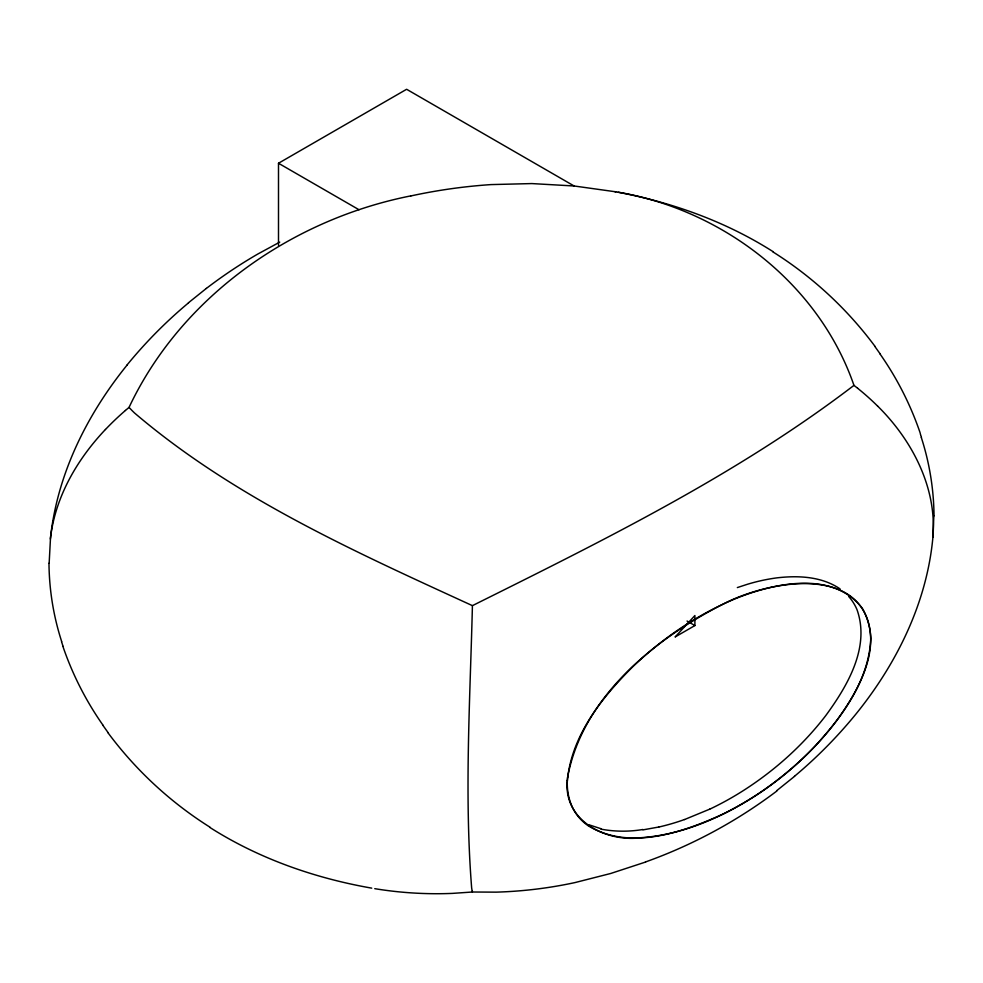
<?xml version="1.0" encoding="UTF-8"?>
<svg xmlns="http://www.w3.org/2000/svg" width="983" height="983" viewBox="0 0 983 983"><rect width="100%" height="100%" fill="white"/><g stroke="black" fill="none" stroke-linecap="round" stroke-linejoin="round"><path stroke-width="1.47" d="M49.15 563.308L50.538 537.271M933.85 515.829L932.892 537.345M614.78 191.636C720.994 208.531 818.483 282.526 853.957 385.373C736.943 474.789 603.709 540.22 472.418 605.651C470.12 699.626 464.234 793.994 471.643 887.846A59.054 59.054 0 0 0 472.221 891.163M50.366 539.028C56.953 474.703 86.873 414.679 127.212 364.902M50.6 536.988C55.699 496.145 77.473 459 105.439 429.485M125.406 410.464L129.043 407.404C181.376 296.399 291.791 219.442 410.869 195.875M675.395 636.701L694.895 615.542L694.895 625.557L675.149 636.959M188.466 302.764L206.356 288.412M794.534 776.373L776.644 790.737M278.496 245.258L278.496 163.252L406.618 89.281L574.109 185.984L615.936 191.832M279.737 242.137L257.853 254.007A479.557 479.557 0 0 0 206.369 288.424M709.677 809.181L684.5 819.564M645.548 862.054L610.664 873.494L575.055 882.562A433.171 433.171 0 0 1 496.108 892.146L472.418 892.011L452.45 893.387A381.576 381.576 0 0 1 374.769 888.669M737.336 587.576L747.363 584.295A185.775 185.775 0 0 1 776.545 577.906C798.012 575.35 821.628 576.345 840.06 588.903M658.819 827.01L642.993 829.873M574.109 185.984L531.803 183.575L491.021 184.595A551.34 551.34 0 0 0 410.882 195.936M371.734 888.14C314.769 878.163 258.996 858.687 210.055 827.563M618.307 192.287C672.802 202.596 726.032 221.74 772.945 251.574M601.08 828.743L588.817 824.749M472.418 605.651C354.814 551.635 233.77 497.619 134.511 412.971A160.18 160.18 0 0 1 132.017 410.525L129.043 407.404M278.496 163.252L359.004 209.735M687.056 621.035L694.895 625.557M853.957 385.373L857.594 388.211M877.561 406.016C912.273 440.212 937.389 488.318 932.83 538.082C926.686 603.144 896.557 663.943 855.788 714.236A460.72 460.72 0 0 1 794.473 776.3M874.71 346.249L880.215 353.978M108.29 732.9L102.785 725.159M62.998 646.2L61.56 641.727M920.272 433.786L920.555 434.621M920.727 435.174L921.44 437.41M472.418 892.011L472.233 891.163M127.151 364.853A460.72 460.72 0 0 1 188.527 302.85M642.931 829.492A119.901 119.901 0 0 1 601.006 829.148M684.487 819.539A225.426 225.426 0 0 1 658.819 827.035M709.677 809.206A305.897 305.897 0 0 0 747.35 787.985C777.16 768.337 803.971 743.971 825.732 715.636C847.444 685.95 870.422 647.207 856.955 609.521A47.012 47.012 0 0 0 848.698 596.497M776.853 791.008A493.478 493.478 0 0 1 645.512 861.956M772.798 251.82A377.337 377.337 0 0 1 874.845 346.151M880.092 354.064A313.872 313.872 0 0 1 920.149 432.889M921.292 437.46A261.969 261.969 0 0 1 934.022 515.829M210.202 827.33A377.337 377.337 0 0 1 108.155 732.999M102.908 725.073A313.872 313.872 0 0 1 62.851 646.249M61.708 641.678A261.969 261.969 0 0 1 48.978 563.308M857.581 388.224A252.152 252.152 0 0 1 877.549 406.028M105.451 429.497A277.747 277.747 0 0 1 125.419 410.476M567.363 780.527C563.013 820.608 606.413 842.591 641.42 837.676C683.701 834.604 723.599 816.59 758.679 793.6C788.624 773.523 815.595 748.763 837.233 719.863C859.4 689.034 883.852 645.585 862.41 608.465C833.006 570.103 774.874 582.956 736.156 598.389C697.623 614.314 662.567 638.188 632.524 667.002C601.596 697.881 571.615 735.493 567.363 780.527M567.584 777.332C565.913 793.342 570.718 810.52 582.907 821.518A50.969 50.969 0 0 0 588.338 825.867C630.177 851.045 683.001 832.343 723.525 813.863C758.016 796.857 789.226 773.4 815.669 745.519C842.812 715.796 868.935 680.039 870.827 638.372C866.859 562.743 768.927 580.203 723.525 603.906C654.359 639.11 582.526 697.07 567.584 777.332"/></g></svg>
